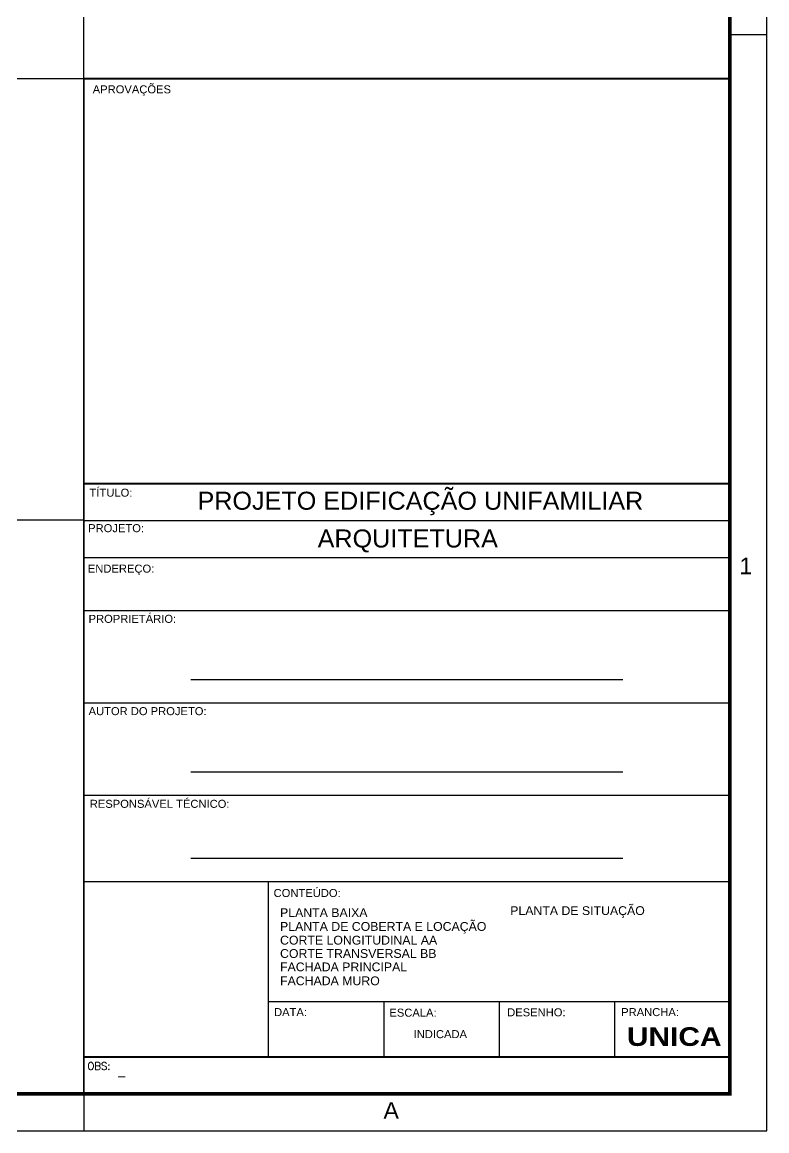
# Model space of a CAD drawing. Header units: millimetres. Extents: x 1540 to 1603, y 509.1 to 598.2.
# Drawn here: x 1587.92 to 1603.05, y 553.67 to 576.19 of the extents above; entities that cross this region are included whole.
import ezdxf
from ezdxf.enums import TextEntityAlignment as Align

# ---------------------------------------------------------------- set-up
doc = ezdxf.new("R2010")
doc.units = ezdxf.units.MM
for name, color, linetype in [('A-PEN-R', 1, 'Continuous'), ('E-TXT-Y', 2, 'Continuous'), ('MOLHO', 9, 'Continuous'), ('P2', 1, 'Continuous'), ('TEXTO', 3, 'Continuous')]:
    doc.layers.add(name, color=color, linetype=linetype)
doc.styles.add('ADITIVOCAD', font='ROMANS.shx')
doc.styles.add('ARIAL', font='arial.ttf', dxfattribs={"height": 2})
doc.styles.add('ARIALB', font='')
doc.styles.get('ARIALB').set_extended_font_data('Arial Black')

msp = doc.modelspace()

# ---------------------------------------------------------------- linework, layer by layer
at = {"color": 1}
for p, q in [((1602.297, 575.94), (1603.047, 575.94)), ((1589.172, 554.415), (1589.172, 553.665)), ((1589.172, 554.415), (1589.172, 553.665))]:
    msp.add_line(p, q, dxfattribs=at)
msp.add_lwpolyline([(1539.972, 553.665), (1603.047, 553.665), (1603.047, 598.215), (1539.972, 598.215)], close=True, dxfattribs=at)
at = {"color": 4, "const_width": 0.075}
msp.add_lwpolyline([(1541.847, 597.465), (1602.297, 597.465), (1602.297, 554.415), (1541.847, 554.415)], close=True, dxfattribs=at)
at = {"layer": 'A-PEN-R'}
for p, q in [((1589.172, 566.061), (1602.297, 566.061)), ((1589.172, 565.311), (1602.297, 565.311)), ((1589.172, 564.235), (1602.297, 564.235)), ((1591.347, 562.836), (1600.122, 562.836)), ((1589.172, 562.36), (1602.297, 562.36)), ((1591.347, 560.961), (1600.122, 560.961)), ((1589.172, 560.485), (1602.297, 560.485)), ((1591.347, 559.204), (1600.122, 559.204)), ((1589.172, 558.728), (1602.297, 558.728)), ((1592.922, 555.165), (1592.922, 558.728)), ((1592.922, 556.29), (1602.297, 556.29)), ((1595.266, 556.29), (1595.266, 555.165)), ((1597.61, 556.29), (1597.61, 555.165)), ((1599.954, 556.29), (1599.954, 555.165))]:
    msp.add_line(p, q, dxfattribs=at)
at = {"layer": 'A-PEN-R', "const_width": 0.0375}
msp.add_lwpolyline([(1589.172, 554.415), (1602.297, 554.415), (1602.297, 575.04), (1589.172, 575.04)], close=True, dxfattribs=at)
for points in [[(1589.172, 566.811), (1602.297, 566.811)], [(1589.172, 555.165), (1602.297, 555.165)]]:
    msp.add_lwpolyline(points, dxfattribs=at)
at = {"layer": 'P2'}
for p, q in [((1589.172, 575.04), (1589.172, 597.465)), ((1572.526, 575.04), (1589.172, 575.04)), ((1589.172, 566.073), (1541.847, 566.073))]:
    msp.add_line(p, q, dxfattribs=at)

# ---------------------------------------------------------------- texts
at = {"color": 50, "linetype": 'Continuous', "style": 'ARIAL'}
for s, p in [('1', (1602.621, 565.14)), ('A', (1595.416, 554.078))]:
    msp.add_text(s, height=0.338, dxfattribs=at).set_placement(p, align=Align.MIDDLE)
at = {"color": 3, "style": 'ADITIVOCAD'}
for s, height, p in [('OBS:', 0.15, (1589.244, 554.907)), ('-', 0.188, (1589.836, 554.679))]:
    msp.add_text(s, height=height, dxfattribs=at).set_placement(p)
at = {"layer": 'E-TXT-Y', "style": 'ARIAL'}
for s, p in [('PROJETO EDIFICAÇÃO UNIFAMILIAR', (1591.481, 566.283)), ('ARQUITETURA', (1593.922, 565.516))]:
    msp.add_text(s, height=0.36579, dxfattribs=at).set_placement(p)
at = {"layer": 'MOLHO', "color": 3, "style": 'ARIALB'}
msp.add_text('UNICA', height=0.3797, dxfattribs=at).set_placement((1600.205, 555.39))
at = {"layer": 'TEXTO', "color": 3, "style": 'ARIAL'}
for s, height, p in [('APROVAÇÕES ', 0.16257, (1589.352, 574.742)), ('TÍTULO: ', 0.1626, (1589.288, 566.548)), ('PROJETO: ', 0.1626, (1589.259, 565.827)), ('ENDEREÇO:', 0.1626, (1589.253, 565.005)), ('PROPRIETÁRIO:', 0.16257, (1589.268, 563.985)), ('AUTOR DO PROJETO: ', 0.16257, (1589.268, 562.11)), ('RESPONSÁVEL TÉCNICO: ', 0.16257, (1589.292, 560.227)), ('CONTEÚDO:', 0.1626, (1593.027, 558.415)), ('PLANTA BAIXA ', 0.17883, (1593.158, 558.008)), ('PLANTA DE SITUAÇÃO', 0.17883, (1597.834, 558.049)), ('PLANTA DE COBERTA E LOCAÇÃO', 0.17883, (1593.158, 557.728)), ('CORTE LONGITUDINAL AA', 0.17883, (1593.158, 557.449)), ('CORTE TRANSVERSAL BB', 0.17883, (1593.158, 557.178)), ('FACHADA PRINCIPAL', 0.17883, (1593.158, 556.906)), ('FACHADA MURO', 0.17883, (1593.158, 556.623)), ('DATA: ', 0.1626, (1593.036, 555.996)), ('ESCALA: ', 0.1626, (1595.379, 555.984)), ('DESENHO:', 0.1626, (1597.772, 555.991)), ('PRANCHA:', 0.1626, (1600.088, 555.996)), ('INDICADA', 0.1626, (1595.871, 555.548))]:
    msp.add_text(s, height=height, dxfattribs=at).set_placement(p)

doc.saveas('drawing.dxf')
